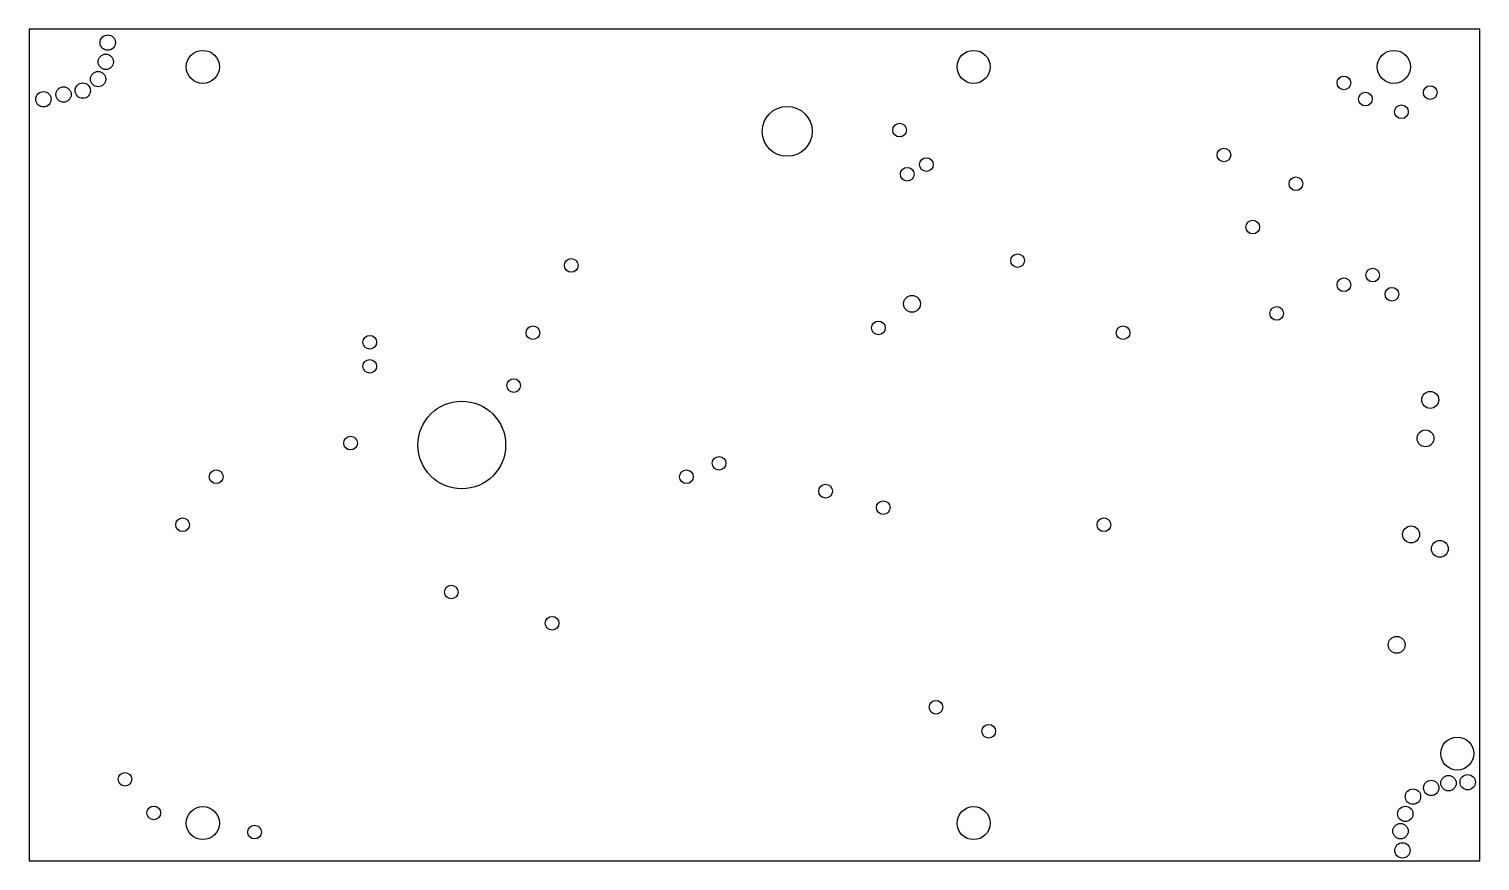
# Model space of a CAD drawing. Extents: x 0 to 96, y 0 to 55.
import ezdxf

# ---------------------------------------------------------------- set-up
doc = ezdxf.new("R2010")
doc.units = 0
doc.layers.add('18', color=94, linetype='CONTINUOUS')
doc.layers.add('20', color=178, linetype='CONTINUOUS')

# ---------------------------------------------------------------- blocks, each defined once
blk = doc.blocks.new('ROUNDV')
blk.add_circle((0, 0), 0.5)

msp = doc.modelspace()

# ---------------------------------------------------------------- linework, layer by layer
at = {"layer": '20'}
for p, q in [((96, 55), (0, 55)), ((0, 55), (0, 0)), ((96, 0), (96, 55)), ((0, 0), (96, 0))]:
    msp.add_line(p, q, dxfattribs=at)
for centre, radius in [((5.207, 54.102), 0.508), ((5.08, 52.832), 0.508), ((11.5, 52.5), 1.0922), ((62.5, 52.5), 1.0922), ((90.3, 52.5), 1.0922), ((4.572, 51.689), 0.508), ((2.286, 50.673), 0.508), ((3.556, 50.927), 0.508), ((0.9525, 50.3555), 0.508), ((50.165, 48.236), 1.651), ((28.635, 27.5), 2.9), ((94.5, 7.1), 1.0922), ((92.7735, 4.826), 0.508), ((93.9165, 5.1435), 0.508), ((95.1865, 5.207), 0.508), ((91.567, 4.2545), 0.508), ((11.5, 2.5), 1.0922), ((62.5, 2.5), 1.0922), ((91.059, 3.1115), 0.508), ((90.7415, 1.9685), 0.508), ((90.8685, 0.6985), 0.508)]:
    msp.add_circle(centre, radius, dxfattribs=at)

# ---------------------------------------------------------------- block references
at = {"layer": '18'}
for p, xscale, yscale in [((86.995, 51.435), 0.9048, 0.9048), ((92.71, 50.8), 0.9048, 0.9048), ((88.4175, 50.365), 0.9048, 0.9048), ((90.805, 49.53), 0.9048, 0.9048), ((57.5945, 48.3235), 0.9048, 0.9048), ((79.0575, 46.6725), 0.9048, 0.9048), ((59.3725, 46.0375), 0.9048, 0.9048), ((58.1025, 45.4025), 0.9048, 0.9048), ((83.82, 44.7675), 0.9048, 0.9048), ((80.9625, 41.91), 0.9048, 0.9048), ((35.8775, 39.37), 0.9048, 0.9048), ((65.405, 39.6875), 0.9048, 0.9048), ((86.995, 38.0975), 0.9048, 0.9048), ((88.9, 38.735), 0.9048, 0.9048), ((90.17, 37.465), 0.9048, 0.9048), ((58.42, 36.83), 1.1176, 1.1176), ((82.55, 36.195), 0.9048, 0.9048), ((56.1975, 35.2425), 0.9048, 0.9048), ((22.5425, 34.29), 0.9048, 0.9048), ((33.3375, 34.925), 0.9048, 0.9048), ((72.39, 34.925), 0.9048, 0.9048), ((22.5425, 32.7025), 0.9048, 0.9048), ((32.0675, 31.4325), 0.9048, 0.9048), ((92.71, 30.48), 1.1176, 1.1176), ((21.2725, 27.6225), 0.9048, 0.9048), ((92.3925, 27.94), 1.1176, 1.1176), ((45.6565, 26.289), 0.9048, 0.9048), ((12.3825, 25.4), 0.9048, 0.9048), ((43.4975, 25.4), 0.9048, 0.9048), ((52.705, 24.4475), 0.9048, 0.9048), ((56.515, 23.3585), 0.9048, 0.9048), ((10.16, 22.225), 0.9048, 0.9048), ((71.12, 22.225), 0.9048, 0.9048), ((91.44, 21.59), 1.1176, 1.1176), ((93.345, 20.6375), 1.1176, 1.1176), ((27.94, 17.78), 0.9048, 0.9048), ((34.6075, 15.7163), 0.9048, 0.9048), ((90.4875, 14.2875), 1.1176, 1.1176), ((60.0075, 10.16), 0.9048, 0.9048), ((63.5, 8.5725), 0.9048, 0.9048), ((6.35, 5.3975), 0.9048, 0.9048), ((8.255, 3.175), 0.9048, 0.9048), ((14.9225, 1.905), 0.9048, 0.9048)]:
    msp.add_blockref('ROUNDV', p, dxfattribs=dict(at, xscale=xscale, yscale=yscale))

doc.saveas('drawing.dxf')
